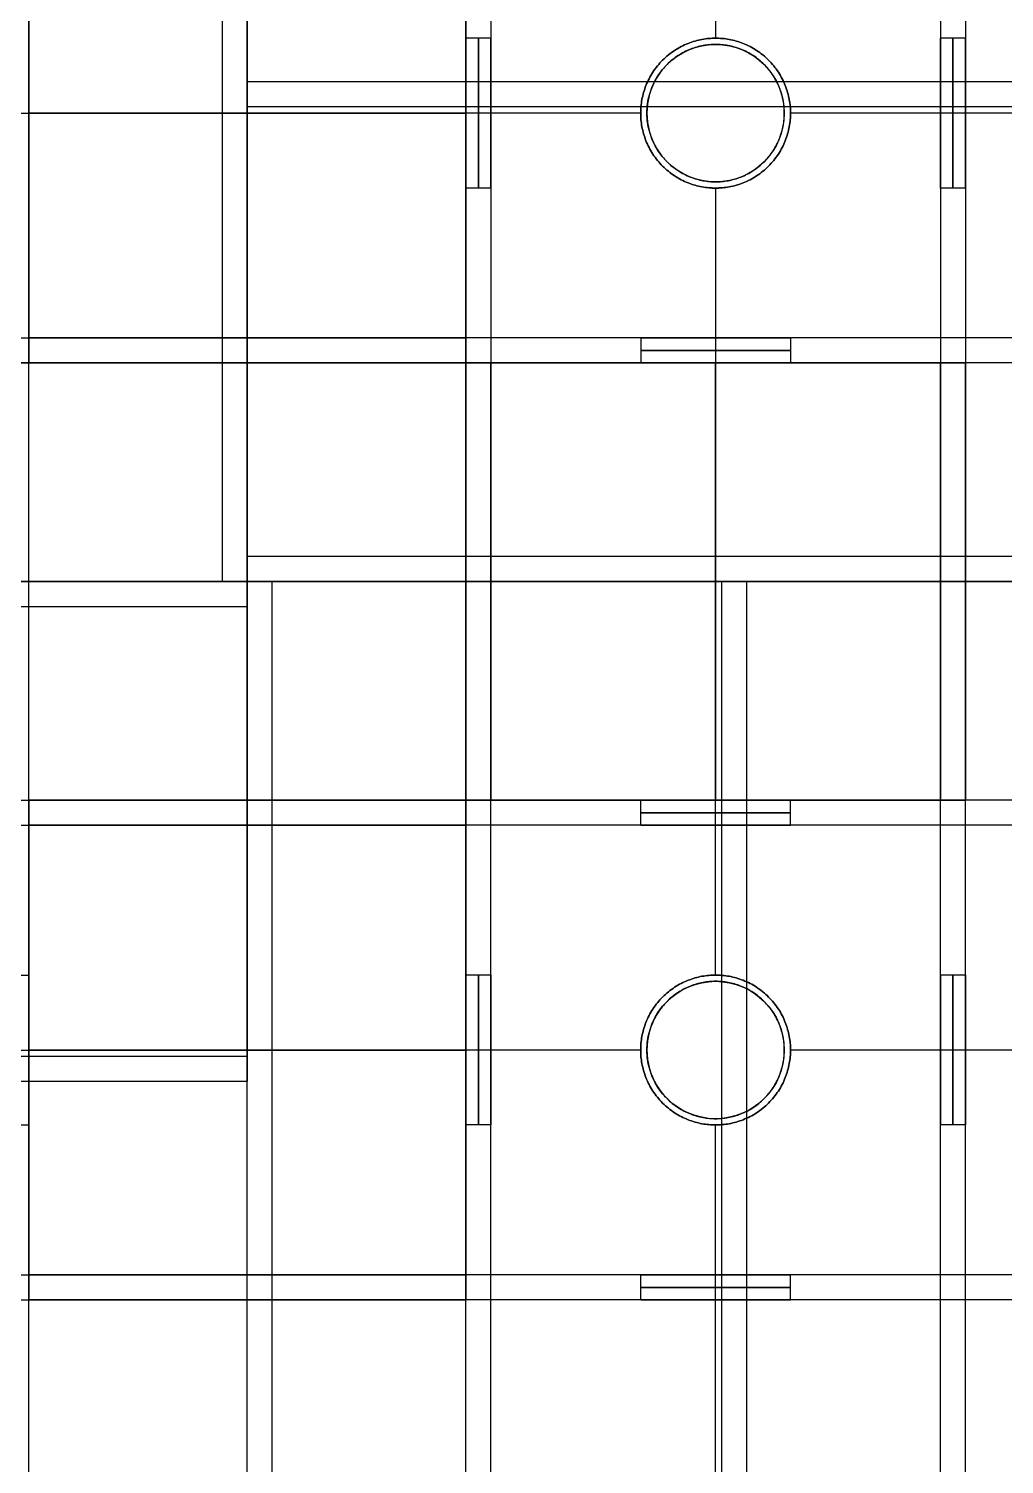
# Model space of a CAD drawing. Header units: millimetres. Extents: x -6529 to 809, y -8611 to 207.
# Drawn here: x 133.5 to 211.6, y -8023.7 to -7908.7 of the extents above; entities that cross this region are included whole.
import ezdxf

# ---------------------------------------------------------------- set-up
doc = ezdxf.new("R2010")
doc.units = ezdxf.units.MM
doc.header["$MEASUREMENT"] = 0
doc.layers.add('platen', color=7, linetype='Continuous', true_color=0x007f00)
doc.layers.add('staal', color=5, linetype='Continuous', true_color=0x0000ff)

# ---------------------------------------------------------------- blocks, each defined once
blk = doc.blocks.new('top plaat')
at = {"layer": 'platen'}
for p, q in [((658, -1276), (658, 40)), ((658, -1276, 18), (658, 40, 18)), ((695.5, -575), (695.5, -575, 18)), ((690, -580.5), (690, -580.5, 18)), ((701, -580.5), (701, -580.5, 18)), ((695.5, -586), (695.5, -586, 18)), ((0, -618), (1316, -618)), ((0, -618, 18), (1316, -618, 18)), ((695.5, -650), (695.5, -650, 18)), ((690, -655.5), (690, -655.5, 18)), ((701, -655.5), (701, -655.5, 18)), ((695.5, -661), (695.5, -661, 18))]:
    blk.add_line(p, q, dxfattribs=at)
for centre in [(695.5, -580.5, 9), (695.5, -655.5, 9)]:
    blk.add_circle(centre, 5.5, dxfattribs=at)
for points in [[(695.5, -586), (690, -586), (690, -580.5), (690, -575), (695.5, -575), (701, -575), (701, -580.5), (701, -586), (695.5, -586)], [(695.5, -586, 18), (690, -586, 18), (690, -580.5, 18), (690, -575, 18), (695.5, -575, 18), (701, -575, 18), (701, -580.5, 18), (701, -586, 18), (695.5, -586, 18)], [(690, -655.5), (690, -650), (695.5, -650), (701, -650), (701, -655.5), (701, -661), (695.5, -661), (690, -661), (690, -655.5)], [(690, -655.5, 18), (690, -650, 18), (695.5, -650, 18), (701, -650, 18), (701, -655.5, 18), (701, -661, 18), (695.5, -661, 18), (690, -661, 18), (690, -655.5, 18)]]:
    blk.add_rational_spline(points, [1, 0.707106781187, 1, 0.707106781187, 1, 0.707106781187, 1, 0.707106781187, 1], degree=2, knots=[-37.699112, -37.699112, -37.699112, -28.274334, -28.274334, -18.849556, -18.849556, -9.424778, -9.424778, 0, 0, 0], dxfattribs=at)
blk = doc.blocks.new('plaat base')
at = {"layer": 'platen'}
for p, q in [((658, -1200), (658, 0)), ((658, -1200, 18), (658, 0, 18)), ((58, -600), (1258, -600)), ((58, -600, 18), (1258, -600, 18))]:
    blk.add_line(p, q, dxfattribs=at)

msp = doc.modelspace()

# ---------------------------------------------------------------- linework, layer by layer
at = {"layer": 'staal'}
for p, q in [((170.53, -7909.5, 1972), (168.53, -7909.5, 1972)), ((188.53, -7909.5, 1954), (188.53, -7909.5, 1952)), ((188.53, -7909.5, 1992), (188.53, -7909.5, 1990)), ((188.53, -7909.5, 2), (188.53, -7909.5)), ((188.53, -7909.5, 40), (188.53, -7909.5, 38)), ((208.53, -7909.5, 1972), (206.53, -7909.5, 1972)), ((133.53, -7915.5, 40), (133.53, -7915.5, 38)), ((133.53, -7915.5, 2), (133.53, -7915.5)), ((170.53, -7915.5, 1978), (168.53, -7915.5, 1978)), ((170.53, -7915.5, 1966), (168.53, -7915.5, 1966)), ((168.53, -7915.5, 1992), (168.53, -7915.5, 1990)), ((168.53, -7915.5, 1954), (168.53, -7915.5, 1952)), ((182.53, -7915.5, 1954), (182.53, -7915.5, 1952)), ((182.53, -7915.5, 1992), (182.53, -7915.5, 1990)), ((182.53, -7915.5, 2), (182.53, -7915.5)), ((182.53, -7915.5, 40), (182.53, -7915.5, 38)), ((194.53, -7915.5, 1954), (194.53, -7915.5, 1952)), ((194.53, -7915.5, 1992), (194.53, -7915.5, 1990)), ((194.53, -7915.5, 2), (194.53, -7915.5)), ((194.53, -7915.5, 40), (194.53, -7915.5, 38)), ((208.53, -7915.5, 1978), (206.53, -7915.5, 1978)), ((208.53, -7915.5, 1966), (206.53, -7915.5, 1966)), ((170.53, -7921.5, 1972), (168.53, -7921.5, 1972)), ((188.53, -7921.5, 1954), (188.53, -7921.5, 1952)), ((188.53, -7921.5, 1992), (188.53, -7921.5, 1990)), ((188.53, -7921.5, 2), (188.53, -7921.5)), ((188.53, -7921.5, 40), (188.53, -7921.5, 38)), ((208.53, -7921.5, 1972), (206.53, -7921.5, 1972)), ((133.53, -7933.5, 20), (133.53, -7935.5, 20)), ((168.53, -7933.5, 1972), (168.53, -7935.5, 1972)), ((182.53, -7933.5, 20), (182.53, -7935.5, 20)), ((188.53, -7933.5, 26), (188.53, -7935.5, 26)), ((188.53, -7933.5, 14), (188.53, -7935.5, 14)), ((194.53, -7933.5, 20), (194.53, -7935.5, 20)), ((131.53, -7935.5, 1972), (133.53, -7935.5, 1972)), ((170.53, -7935.5, 20), (168.53, -7935.5, 20)), ((188.53, -7935.5, 40), (188.53, -7935.5, 38)), ((188.53, -7935.5, 2), (188.53, -7935.5)), ((208.53, -7935.5, 20), (206.53, -7935.5, 20)), ((133.53, -7972.5, 1972), (133.53, -7970.5, 1972)), ((170.53, -7970.5, 1972), (168.53, -7970.5, 1972)), ((168.53, -7972.5, 20), (168.53, -7970.5, 20)), ((182.53, -7972.5, 1972), (182.53, -7970.5, 1972)), ((188.53, -7970.5, 1992), (188.53, -7970.5, 1990)), ((188.53, -7970.5, 1954), (188.53, -7970.5, 1952)), ((188.53, -7972.5, 1978), (188.53, -7970.5, 1978)), ((188.53, -7972.5, 1966), (188.53, -7970.5, 1966)), ((194.53, -7972.5, 1972), (194.53, -7970.5, 1972)), ((208.53, -7970.5, 1972), (206.53, -7970.5, 1972)), ((131.53, -7984.5, 1972), (133.53, -7984.5, 1972)), ((170.53, -7984.5, 20), (168.53, -7984.5, 20)), ((188.53, -7984.5, 1954), (188.53, -7984.5, 1952)), ((188.53, -7984.5, 1992), (188.53, -7984.5, 1990)), ((188.53, -7984.5, 2), (188.53, -7984.5)), ((188.53, -7984.5, 40), (188.53, -7984.5, 38)), ((208.53, -7984.5, 20), (206.53, -7984.5, 20)), ((131.53, -7990.5, 1978), (133.53, -7990.5, 1978)), ((131.53, -7990.5, 1966), (133.53, -7990.5, 1966)), ((133.53, -7990.5, 1992), (133.53, -7990.5, 1990)), ((133.53, -7990.5, 1954), (133.53, -7990.5, 1952)), ((170.53, -7990.5, 26), (168.53, -7990.5, 26)), ((170.53, -7990.5, 14), (168.53, -7990.5, 14)), ((168.53, -7990.5, 40), (168.53, -7990.5, 38)), ((168.53, -7990.5, 2), (168.53, -7990.5)), ((182.53, -7990.5, 1954), (182.53, -7990.5, 1952)), ((182.53, -7990.5, 1992), (182.53, -7990.5, 1990)), ((182.53, -7990.5, 2), (182.53, -7990.5)), ((182.53, -7990.5, 40), (182.53, -7990.5, 38)), ((194.53, -7990.5, 1954), (194.53, -7990.5, 1952)), ((194.53, -7990.5, 1992), (194.53, -7990.5, 1990)), ((194.53, -7990.5, 2), (194.53, -7990.5)), ((194.53, -7990.5, 40), (194.53, -7990.5, 38)), ((208.53, -7990.5, 26), (206.53, -7990.5, 26)), ((208.53, -7990.5, 14), (206.53, -7990.5, 14)), ((131.53, -7996.5, 1972), (133.53, -7996.5, 1972)), ((170.53, -7996.5, 20), (168.53, -7996.5, 20)), ((188.53, -7996.5, 1954), (188.53, -7996.5, 1952)), ((188.53, -7996.5, 1992), (188.53, -7996.5, 1990)), ((188.53, -7996.5, 2), (188.53, -7996.5)), ((188.53, -7996.5, 40), (188.53, -7996.5, 38)), ((208.53, -7996.5, 20), (206.53, -7996.5, 20)), ((133.53, -8010.5, 1972), (133.53, -8008.5, 1972)), ((168.53, -8010.5, 20), (168.53, -8008.5, 20)), ((182.53, -8010.5, 1972), (182.53, -8008.5, 1972)), ((188.53, -8010.5, 1978), (188.53, -8008.5, 1978)), ((188.53, -8010.5, 1966), (188.53, -8008.5, 1966)), ((194.53, -8010.5, 1972), (194.53, -8008.5, 1972))]:
    msp.add_line(p, q, dxfattribs=at)
for points in [[(149.03, -7335, 2), (149.03, -7644, 2), (149.03, -7953, 2)], [(149.03, -7335, 38), (149.03, -7644, 38), (149.03, -7953, 38)], [(151.03, -7335, 40), (151.03, -7644, 40), (151.03, -7953, 40)], [(151.03, -7335), (151.03, -7644), (151.03, -7953)], [(168.53, -7335, 1952), (168.53, -7652.75, 1952), (168.53, -7970.5, 1952)], [(168.53, -7335, 1992), (168.53, -7652.75, 1992), (168.53, -7970.5, 1992)], [(170.53, -7335, 1954), (170.53, -7652.75, 1954), (170.53, -7970.5, 1954)], [(170.53, -7335, 1990), (170.53, -7652.75, 1990), (170.53, -7970.5, 1990)], [(206.53, -7335, 1954), (206.53, -7652.75, 1954), (206.53, -7970.5, 1954)], [(206.53, -7335, 1990), (206.53, -7652.75, 1990), (206.53, -7970.5, 1990)], [(208.53, -7335, 1952), (208.53, -7652.75, 1952), (208.53, -7970.5, 1952)], [(208.53, -7335, 1992), (208.53, -7652.75, 1992), (208.53, -7970.5, 1992)], [(168.53, -7846.5, 1972), (168.53, -7878, 1972), (168.53, -7909.5, 1972)], [(170.53, -7846.5, 1972), (170.53, -7878, 1972), (170.53, -7909.5, 1972)], [(188.53, -7846.5, 1952), (188.53, -7878, 1952), (188.53, -7909.5, 1952)], [(188.53, -7846.5, 1992), (188.53, -7878, 1992), (188.53, -7909.5, 1992)], [(188.53, -7846.5, 1954), (188.53, -7878, 1954), (188.53, -7909.5, 1954)], [(188.53, -7846.5, 1990), (188.53, -7878, 1990), (188.53, -7909.5, 1990)], [(206.53, -7846.5, 1972), (206.53, -7878, 1972), (206.53, -7909.5, 1972)], [(208.53, -7846.5, 1972), (208.53, -7878, 1972), (208.53, -7909.5, 1972)], [(133.53, -7895.5), (133.53, -7915.5), (133.53, -7935.5)], [(133.53, -7935.5, 40), (133.53, -7915.5, 40), (133.53, -7895.5, 40)], [(168.53, -7895.5, 1952), (168.53, -7915.5, 1952), (168.53, -7935.5, 1952)], [(168.53, -7935.5, 1992), (168.53, -7915.5, 1992), (168.53, -7895.5, 1992)], [(133.53, -7933.5, 2), (133.53, -7915.5, 2), (133.53, -7897.5, 2)], [(133.53, -7897.5, 38), (133.53, -7915.5, 38), (133.53, -7933.5, 38)], [(168.53, -7933.5, 1954), (168.53, -7915.5, 1954), (168.53, -7897.5, 1954)], [(168.53, -7897.5, 1990), (168.53, -7915.5, 1990), (168.53, -7933.5, 1990)], [(769.03, -7913, 40), (460.03, -7913, 40), (151.03, -7913, 40)], [(151.03, -7953, 40), (151.03, -7933, 40), (151.03, -7913, 40)], [(769.03, -7913), (460.03, -7913), (151.03, -7913)], [(151.03, -7913, 40), (151.03, -7913, 20), (151.03, -7913)], [(151.03, -7913), (151.03, -7933), (151.03, -7953)], [(119.53, -7915.5, 1952), (144.03, -7915.5, 1952), (168.53, -7915.5, 1952)], [(119.53, -7915.5, 1992), (144.03, -7915.5, 1992), (168.53, -7915.5, 1992)], [(119.53, -7915.5, 1954), (144.03, -7915.5, 1954), (168.53, -7915.5, 1954)], [(119.53, -7915.5, 1990), (144.03, -7915.5, 1990), (168.53, -7915.5, 1990)], [(182.53, -7915.5), (158.03, -7915.5), (133.53, -7915.5)], [(182.53, -7915.5, 40), (158.03, -7915.5, 40), (133.53, -7915.5, 40)], [(182.53, -7915.5, 2), (158.03, -7915.5, 2), (133.53, -7915.5, 2)], [(182.53, -7915.5, 38), (158.03, -7915.5, 38), (133.53, -7915.5, 38)], [(769.03, -7915, 2), (460.03, -7915, 2), (151.03, -7915, 2)], [(151.03, -7951, 2), (151.03, -7933, 2), (151.03, -7915, 2)], [(769.03, -7915, 38), (460.03, -7915, 38), (151.03, -7915, 38)], [(151.03, -7915, 2), (151.03, -7915, 20), (151.03, -7915, 38)], [(151.03, -7915, 38), (151.03, -7933, 38), (151.03, -7951, 38)], [(257.53, -7915.5), (226.03, -7915.5), (194.53, -7915.5)], [(257.53, -7915.5, 40), (226.03, -7915.5, 40), (194.53, -7915.5, 40)], [(257.53, -7915.5, 2), (226.03, -7915.5, 2), (194.53, -7915.5, 2)], [(257.53, -7915.5, 38), (226.03, -7915.5, 38), (194.53, -7915.5, 38)], [(168.53, -7921.5, 1972), (168.53, -7946, 1972), (168.53, -7970.5, 1972)], [(170.53, -7921.5, 1972), (170.53, -7946, 1972), (170.53, -7970.5, 1972)], [(188.53, -7921.5, 1952), (188.53, -7946, 1952), (188.53, -7970.5, 1952)], [(188.53, -7921.5, 1992), (188.53, -7946, 1992), (188.53, -7970.5, 1992)], [(188.53, -7921.5, 1954), (188.53, -7946, 1954), (188.53, -7970.5, 1954)], [(188.53, -7921.5, 1990), (188.53, -7946, 1990), (188.53, -7970.5, 1990)], [(206.53, -7921.5, 1972), (206.53, -7946, 1972), (206.53, -7970.5, 1972)], [(208.53, -7921.5, 1972), (208.53, -7946, 1972), (208.53, -7970.5, 1972)], [(-466.97, -7933.5, 1954), (-149.22, -7933.5, 1954), (168.53, -7933.5, 1954)], [(-466.97, -7933.5, 1990), (-149.22, -7933.5, 1990), (168.53, -7933.5, 1990)], [(119.53, -7933.5, 1972), (144.03, -7933.5, 1972), (168.53, -7933.5, 1972)], [(769.03, -7933.5, 2), (451.28, -7933.5, 2), (133.53, -7933.5, 2)], [(133.53, -7933.5, 38), (133.53, -7933.5, 20), (133.53, -7933.5, 2)], [(769.03, -7933.5, 38), (451.28, -7933.5, 38), (133.53, -7933.5, 38)], [(182.53, -7933.5, 20), (158.03, -7933.5, 20), (133.53, -7933.5, 20)], [(168.53, -7933.5, 1990), (168.53, -7933.5, 1972), (168.53, -7933.5, 1954)], [(257.53, -7933.5, 20), (226.03, -7933.5, 20), (194.53, -7933.5, 20)], [(-466.97, -7935.5, 1952), (-149.22, -7935.5, 1952), (168.53, -7935.5, 1952)], [(-466.97, -7935.5, 1992), (-149.22, -7935.5, 1992), (168.53, -7935.5, 1992)], [(93.53, -7935.5, 1952), (113.53, -7935.5, 1952), (133.53, -7935.5, 1952)], [(133.53, -7935.5, 1992), (113.53, -7935.5, 1992), (93.53, -7935.5, 1992)], [(119.53, -7935.5, 1972), (144.03, -7935.5, 1972), (168.53, -7935.5, 1972)], [(133.53, -8571, 1952), (133.53, -8253.25, 1952), (133.53, -7935.5, 1952)], [(133.53, -8571, 1992), (133.53, -8253.25, 1992), (133.53, -7935.5, 1992)], [(133.53, -7935.5, 1952), (133.53, -7935.5, 1972), (133.53, -7935.5, 1992)], [(133.53, -7984.5, 1972), (133.53, -7960, 1972), (133.53, -7935.5, 1972)], [(769.03, -7935.5), (451.28, -7935.5), (133.53, -7935.5)], [(769.03, -7935.5, 40), (451.28, -7935.5, 40), (133.53, -7935.5, 40)], [(133.53, -7935.5), (133.53, -7935.5, 20), (133.53, -7935.5, 40)], [(182.53, -7935.5, 20), (158.03, -7935.5, 20), (133.53, -7935.5, 20)], [(168.53, -7935.5, 1952), (168.53, -7935.5, 1972), (168.53, -7935.5, 1992)], [(168.53, -8571), (168.53, -8253.25), (168.53, -7935.5)], [(208.53, -7935.5), (188.53, -7935.5), (168.53, -7935.5)], [(168.53, -8571, 40), (168.53, -8253.25, 40), (168.53, -7935.5, 40)], [(168.53, -7935.5), (168.53, -7935.5, 20), (168.53, -7935.5, 40)], [(168.53, -7935.5, 40), (188.53, -7935.5, 40), (208.53, -7935.5, 40)], [(168.53, -7984.5, 20), (168.53, -7960, 20), (168.53, -7935.5, 20)], [(170.53, -8571, 2), (170.53, -8253.25, 2), (170.53, -7935.5, 2)], [(170.53, -7935.5, 38), (170.53, -7935.5, 20), (170.53, -7935.5, 2)], [(170.53, -8571, 38), (170.53, -8253.25, 38), (170.53, -7935.5, 38)], [(170.53, -7935.5, 2), (188.53, -7935.5, 2), (206.53, -7935.5, 2)], [(206.53, -7935.5, 38), (188.53, -7935.5, 38), (170.53, -7935.5, 38)], [(170.53, -7984.5, 20), (170.53, -7960, 20), (170.53, -7935.5, 20)], [(188.53, -7984.5), (188.53, -7960), (188.53, -7935.5)], [(188.53, -7984.5, 40), (188.53, -7960, 40), (188.53, -7935.5, 40)], [(188.53, -7984.5, 2), (188.53, -7960, 2), (188.53, -7935.5, 2)], [(188.53, -7984.5, 38), (188.53, -7960, 38), (188.53, -7935.5, 38)], [(257.53, -7935.5, 20), (226.03, -7935.5, 20), (194.53, -7935.5, 20)], [(206.53, -8571, 2), (206.53, -8253.25, 2), (206.53, -7935.5, 2)], [(206.53, -8571, 38), (206.53, -8253.25, 38), (206.53, -7935.5, 38)], [(206.53, -7935.5, 2), (206.53, -7935.5, 20), (206.53, -7935.5, 38)], [(206.53, -7984.5, 20), (206.53, -7960, 20), (206.53, -7935.5, 20)], [(208.53, -8571), (208.53, -8253.25), (208.53, -7935.5)], [(208.53, -8571, 40), (208.53, -8253.25, 40), (208.53, -7935.5, 40)], [(208.53, -7935.5, 40), (208.53, -7935.5, 20), (208.53, -7935.5)], [(208.53, -7984.5, 20), (208.53, -7960, 20), (208.53, -7935.5, 20)], [(769.03, -7951, 2), (460.03, -7951, 2), (151.03, -7951, 2)], [(769.03, -7951, 38), (460.03, -7951, 38), (151.03, -7951, 38)], [(151.03, -7951, 38), (151.03, -7951, 20), (151.03, -7951, 2)], [(-466.97, -7953, 40), (-157.97, -7953, 40), (151.03, -7953, 40)], [(-466.97, -7953), (-157.97, -7953), (151.03, -7953)], [(151.03, -7953, 40), (131.03, -7953, 40), (111.03, -7953, 40)], [(111.03, -7953), (131.03, -7953), (151.03, -7953)], [(149.03, -7953, 2), (131.03, -7953, 2), (113.03, -7953, 2)], [(113.03, -7953, 38), (131.03, -7953, 38), (149.03, -7953, 38)], [(149.03, -7953, 38), (149.03, -7953, 20), (149.03, -7953, 2)], [(151.03, -7953), (151.03, -7953, 20), (151.03, -7953, 40)], [(769.03, -7953, 40), (460.03, -7953, 40), (151.03, -7953, 40)], [(151.03, -7953), (151.03, -7953, 20), (151.03, -7953, 40)], [(769.03, -7953), (460.03, -7953), (151.03, -7953)], [(151.03, -8571, 40), (151.03, -8262, 40), (151.03, -7953, 40)], [(151.03, -7953), (151.03, -7953, 20), (151.03, -7953, 40)], [(151.03, -8571), (151.03, -8262), (151.03, -7953)], [(151.03, -7953, 40), (171.03, -7953, 40), (191.03, -7953, 40)], [(191.03, -7953), (171.03, -7953), (151.03, -7953)], [(151.03, -7953), (151.03, -7953, 20), (151.03, -7953, 40)], [(151.03, -7953, 40), (151.03, -7973, 40), (151.03, -7993, 40)], [(151.03, -7993), (151.03, -7973), (151.03, -7953)], [(153.03, -7953, 2), (171.03, -7953, 2), (189.03, -7953, 2)], [(153.03, -8571, 2), (153.03, -8262, 2), (153.03, -7953, 2)], [(153.03, -8571, 38), (153.03, -8262, 38), (153.03, -7953, 38)], [(189.03, -7953, 38), (171.03, -7953, 38), (153.03, -7953, 38)], [(153.03, -7953, 38), (153.03, -7953, 20), (153.03, -7953, 2)], [(189.03, -8571, 2), (189.03, -8262, 2), (189.03, -7953, 2)], [(189.03, -8571, 38), (189.03, -8262, 38), (189.03, -7953, 38)], [(189.03, -7953, 2), (189.03, -7953, 20), (189.03, -7953, 38)], [(191.03, -8571, 40), (191.03, -8262, 40), (191.03, -7953, 40)], [(191.03, -8571), (191.03, -8262), (191.03, -7953)], [(191.03, -7953, 40), (191.03, -7953, 20), (191.03, -7953)], [(-466.97, -7955, 2), (-157.97, -7955, 2), (151.03, -7955, 2)], [(-466.97, -7955, 38), (-157.97, -7955, 38), (151.03, -7955, 38)], [(151.03, -7955, 2), (151.03, -7973, 2), (151.03, -7991, 2)], [(151.03, -7991, 38), (151.03, -7973, 38), (151.03, -7955, 38)], [(151.03, -7955, 38), (151.03, -7955, 20), (151.03, -7955, 2)], [(-466.97, -7970.5), (-149.22, -7970.5), (168.53, -7970.5)], [(-466.97, -7970.5, 40), (-149.22, -7970.5, 40), (168.53, -7970.5, 40)], [(119.53, -7970.5, 20), (144.03, -7970.5, 20), (168.53, -7970.5, 20)], [(769.03, -7970.5, 1952), (451.28, -7970.5, 1952), (133.53, -7970.5, 1952)], [(133.53, -8010.5, 1952), (133.53, -7990.5, 1952), (133.53, -7970.5, 1952)], [(769.03, -7970.5, 1992), (451.28, -7970.5, 1992), (133.53, -7970.5, 1992)], [(133.53, -7970.5, 1952), (133.53, -7970.5, 1972), (133.53, -7970.5, 1992)], [(133.53, -7970.5, 1992), (133.53, -7990.5, 1992), (133.53, -8010.5, 1992)], [(182.53, -7970.5, 1972), (158.03, -7970.5, 1972), (133.53, -7970.5, 1972)], [(208.53, -7970.5, 1952), (188.53, -7970.5, 1952), (168.53, -7970.5, 1952)], [(168.53, -7970.5, 1952), (168.53, -7970.5, 1972), (168.53, -7970.5, 1992)], [(168.53, -7970.5, 1992), (188.53, -7970.5, 1992), (208.53, -7970.5, 1992)], [(168.53, -8010.5), (168.53, -7990.5), (168.53, -7970.5)], [(168.53, -7970.5), (168.53, -7970.5, 20), (168.53, -7970.5, 40)], [(168.53, -7970.5, 40), (168.53, -7990.5, 40), (168.53, -8010.5, 40)], [(170.53, -7970.5, 1990), (170.53, -7970.5, 1972), (170.53, -7970.5, 1954)], [(170.53, -7970.5, 1954), (188.53, -7970.5, 1954), (206.53, -7970.5, 1954)], [(206.53, -7970.5, 1990), (188.53, -7970.5, 1990), (170.53, -7970.5, 1990)], [(257.53, -7970.5, 1972), (226.03, -7970.5, 1972), (194.53, -7970.5, 1972)], [(206.53, -7970.5, 1954), (206.53, -7970.5, 1972), (206.53, -7970.5, 1990)], [(208.53, -7970.5, 1992), (208.53, -7970.5, 1972), (208.53, -7970.5, 1952)], [(-466.97, -7972.5, 2), (-149.22, -7972.5, 2), (168.53, -7972.5, 2)], [(-466.97, -7972.5, 38), (-149.22, -7972.5, 38), (168.53, -7972.5, 38)], [(119.53, -7972.5, 20), (144.03, -7972.5, 20), (168.53, -7972.5, 20)], [(769.03, -7972.5, 1954), (451.28, -7972.5, 1954), (133.53, -7972.5, 1954)], [(133.53, -7972.5, 1990), (133.53, -7972.5, 1972), (133.53, -7972.5, 1954)], [(769.03, -7972.5, 1990), (451.28, -7972.5, 1990), (133.53, -7972.5, 1990)], [(133.53, -7972.5, 1954), (133.53, -7990.5, 1954), (133.53, -8008.5, 1954)], [(133.53, -8008.5, 1990), (133.53, -7990.5, 1990), (133.53, -7972.5, 1990)], [(182.53, -7972.5, 1972), (158.03, -7972.5, 1972), (133.53, -7972.5, 1972)], [(168.53, -7972.5, 38), (168.53, -7972.5, 20), (168.53, -7972.5, 2)], [(168.53, -7972.5, 2), (168.53, -7990.5, 2), (168.53, -8008.5, 2)], [(168.53, -8008.5, 38), (168.53, -7990.5, 38), (168.53, -7972.5, 38)], [(257.53, -7972.5, 1972), (226.03, -7972.5, 1972), (194.53, -7972.5, 1972)], [(119.53, -7990.5), (144.03, -7990.5), (168.53, -7990.5)], [(119.53, -7990.5, 40), (144.03, -7990.5, 40), (168.53, -7990.5, 40)], [(119.53, -7990.5, 2), (144.03, -7990.5, 2), (168.53, -7990.5, 2)], [(119.53, -7990.5, 38), (144.03, -7990.5, 38), (168.53, -7990.5, 38)], [(182.53, -7990.5, 1952), (158.03, -7990.5, 1952), (133.53, -7990.5, 1952)], [(182.53, -7990.5, 1992), (158.03, -7990.5, 1992), (133.53, -7990.5, 1992)], [(182.53, -7990.5, 1954), (158.03, -7990.5, 1954), (133.53, -7990.5, 1954)], [(182.53, -7990.5, 1990), (158.03, -7990.5, 1990), (133.53, -7990.5, 1990)], [(257.53, -7990.5, 1952), (226.03, -7990.5, 1952), (194.53, -7990.5, 1952)], [(257.53, -7990.5, 1992), (226.03, -7990.5, 1992), (194.53, -7990.5, 1992)], [(257.53, -7990.5, 1954), (226.03, -7990.5, 1954), (194.53, -7990.5, 1954)], [(257.53, -7990.5, 1990), (226.03, -7990.5, 1990), (194.53, -7990.5, 1990)], [(-466.97, -7991, 2), (-157.97, -7991, 2), (151.03, -7991, 2)], [(-466.97, -7991, 38), (-157.97, -7991, 38), (151.03, -7991, 38)], [(151.03, -7991, 2), (151.03, -7991, 20), (151.03, -7991, 38)], [(-466.97, -7993, 40), (-157.97, -7993, 40), (151.03, -7993, 40)], [(-466.97, -7993), (-157.97, -7993), (151.03, -7993)], [(151.03, -7993, 40), (151.03, -7993, 20), (151.03, -7993)], [(133.53, -8059.5, 1972), (133.53, -8028, 1972), (133.53, -7996.5, 1972)], [(168.53, -8059.5, 20), (168.53, -8028, 20), (168.53, -7996.5, 20)], [(170.53, -8059.5, 20), (170.53, -8028, 20), (170.53, -7996.5, 20)], [(188.53, -8059.5), (188.53, -8028), (188.53, -7996.5)], [(188.53, -8059.5, 40), (188.53, -8028, 40), (188.53, -7996.5, 40)], [(188.53, -8059.5, 2), (188.53, -8028, 2), (188.53, -7996.5, 2)], [(188.53, -8059.5, 38), (188.53, -8028, 38), (188.53, -7996.5, 38)], [(206.53, -8059.5, 20), (206.53, -8028, 20), (206.53, -7996.5, 20)], [(208.53, -8059.5, 20), (208.53, -8028, 20), (208.53, -7996.5, 20)], [(-466.97, -8008.5, 2), (-149.22, -8008.5, 2), (168.53, -8008.5, 2)], [(-466.97, -8008.5, 38), (-149.22, -8008.5, 38), (168.53, -8008.5, 38)], [(119.53, -8008.5, 20), (144.03, -8008.5, 20), (168.53, -8008.5, 20)], [(769.03, -8008.5, 1954), (451.28, -8008.5, 1954), (133.53, -8008.5, 1954)], [(769.03, -8008.5, 1990), (451.28, -8008.5, 1990), (133.53, -8008.5, 1990)], [(133.53, -8008.5, 1954), (133.53, -8008.5, 1972), (133.53, -8008.5, 1990)], [(182.53, -8008.5, 1972), (158.03, -8008.5, 1972), (133.53, -8008.5, 1972)], [(168.53, -8008.5, 2), (168.53, -8008.5, 20), (168.53, -8008.5, 38)], [(257.53, -8008.5, 1972), (226.03, -8008.5, 1972), (194.53, -8008.5, 1972)], [(-466.97, -8010.5), (-149.22, -8010.5), (168.53, -8010.5)], [(-466.97, -8010.5, 40), (-149.22, -8010.5, 40), (168.53, -8010.5, 40)], [(119.53, -8010.5, 20), (144.03, -8010.5, 20), (168.53, -8010.5, 20)], [(769.03, -8010.5, 1952), (451.28, -8010.5, 1952), (133.53, -8010.5, 1952)], [(769.03, -8010.5, 1992), (451.28, -8010.5, 1992), (133.53, -8010.5, 1992)], [(133.53, -8010.5, 1992), (133.53, -8010.5, 1972), (133.53, -8010.5, 1952)], [(182.53, -8010.5, 1972), (158.03, -8010.5, 1972), (133.53, -8010.5, 1972)], [(168.53, -8010.5, 40), (168.53, -8010.5, 20), (168.53, -8010.5)], [(257.53, -8010.5, 1972), (226.03, -8010.5, 1972), (194.53, -8010.5, 1972)]]:
    msp.add_open_spline(points, degree=2, dxfattribs=at)
for points, weights, knots in [([(168.53, -7915.5, 1978), (168.53, -7909.5, 1978), (168.53, -7909.5, 1972), (168.53, -7909.5, 1966), (168.53, -7915.5, 1966), (168.53, -7921.5, 1966), (168.53, -7921.5, 1972), (168.53, -7921.5, 1978), (168.53, -7915.5, 1978)], [1, 0.707106781187, 1, 0.707106781187, 1, 0.707106781187, 1, 0.707106781187, 1], [-31.415927, -31.415927, -31.415927, -23.561945, -23.561945, -15.707963, -15.707963, -7.853982, -7.853982, 0, 0, 0]), ([(169.53, -7915.5, 1978), (169.53, -7921.5, 1978), (169.53, -7921.5, 1972), (169.53, -7921.5, 1966), (169.53, -7915.5, 1966), (169.53, -7909.5, 1966), (169.53, -7909.5, 1972), (169.53, -7909.5, 1978), (169.53, -7915.5, 1978)], [1, 0.707106781187, 1, 0.707106781187, 1, 0.707106781187, 1, 0.707106781187, 1], [0, 0, 0, 7.853982, 7.853982, 15.707963, 15.707963, 23.561945, 23.561945, 31.415927, 31.415927, 31.415927]), ([(170.53, -7915.5, 1978), (170.53, -7921.5, 1978), (170.53, -7921.5, 1972), (170.53, -7921.5, 1966), (170.53, -7915.5, 1966), (170.53, -7909.5, 1966), (170.53, -7909.5, 1972), (170.53, -7909.5, 1978), (170.53, -7915.5, 1978)], [0.999999860338, 0.707106851018, 1, 0.707106781187, 1, 0.707106781187, 1, 0.707106851018, 0.999999860338], [0, 0, 0, 7.853981, 7.853981, 15.707963, 15.707963, 23.561946, 23.561946, 31.415927, 31.415927, 31.415927]), ([(182.53, -7915.5, 1952), (182.53, -7909.5, 1952), (188.53, -7909.5, 1952), (194.53, -7909.5, 1952), (194.53, -7915.5, 1952), (194.53, -7921.5, 1952), (188.53, -7921.5, 1952), (182.53, -7921.5, 1952), (182.53, -7915.5, 1952)], [1, 0.707106781187, 1, 0.707106781187, 1, 0.707106781187, 1, 0.707106781187, 1], [-31.415927, -31.415927, -31.415927, -23.561945, -23.561945, -15.707963, -15.707963, -7.853982, -7.853982, 0, 0, 0]), ([(182.53, -7915.5, 1992), (182.53, -7921.5, 1992), (188.53, -7921.5, 1992), (194.53, -7921.5, 1992), (194.53, -7915.5, 1992), (194.53, -7909.5, 1992), (188.53, -7909.5, 1992), (182.53, -7909.5, 1992), (182.53, -7915.5, 1992)], [1, 0.707106781187, 1, 0.707106781187, 1, 0.707106781187, 1, 0.707106781187, 1], [0, 0, 0, 7.853982, 7.853982, 15.707963, 15.707963, 23.561945, 23.561945, 31.415927, 31.415927, 31.415927]), ([(182.53, -7915.5, 1954), (182.53, -7921.5, 1954), (188.53, -7921.5, 1954), (194.53, -7921.5, 1954), (194.53, -7915.5, 1954), (194.53, -7909.5, 1954), (188.53, -7909.5, 1954), (182.53, -7909.5, 1954), (182.53, -7915.5, 1954)], [1, 0.707106781187, 1, 0.707106781187, 1, 0.707106781187, 1, 0.707106781187, 1], [0, 0, 0, 7.853982, 7.853982, 15.707963, 15.707963, 23.561945, 23.561945, 31.415927, 31.415927, 31.415927]), ([(182.53, -7915.5, 1990), (182.53, -7909.5, 1990), (188.53, -7909.5, 1990), (194.53, -7909.5, 1990), (194.53, -7915.5, 1990), (194.53, -7921.5, 1990), (188.53, -7921.5, 1990), (182.53, -7921.5, 1990), (182.53, -7915.5, 1990)], [1, 0.707106781187, 1, 0.707106781187, 1, 0.707106781187, 1, 0.707106781187, 1], [-31.415927, -31.415927, -31.415927, -23.561945, -23.561945, -15.707963, -15.707963, -7.853982, -7.853982, 0, 0, 0]), ([(182.53, -7915.5, 1953), (182.53, -7921.5, 1953), (188.53, -7921.5, 1953), (194.53, -7921.5, 1953), (194.53, -7915.5, 1953), (194.53, -7909.5, 1953), (188.53, -7909.5, 1953), (182.53, -7909.5, 1953), (182.53, -7915.5, 1953)], [1, 0.707106781187, 1, 0.707106781187, 1, 0.707106781187, 1, 0.707106781187, 1], [0, 0, 0, 7.853982, 7.853982, 15.707963, 15.707963, 23.561945, 23.561945, 31.415927, 31.415927, 31.415927]), ([(182.53, -7915.5, 1991), (182.53, -7921.5, 1991), (188.53, -7921.5, 1991), (194.53, -7921.5, 1991), (194.53, -7915.5, 1991), (194.53, -7909.5, 1991), (188.53, -7909.5, 1991), (182.53, -7909.5, 1991), (182.53, -7915.5, 1991)], [1, 0.707106781187, 1, 0.707106781187, 1, 0.707106781187, 1, 0.707106781187, 1], [0, 0, 0, 7.853982, 7.853982, 15.707963, 15.707963, 23.561945, 23.561945, 31.415927, 31.415927, 31.415927]), ([(188.53, -7921.5), (194.53, -7921.5), (194.53, -7915.5), (194.53, -7909.5), (188.53, -7909.5), (182.53, -7909.5), (182.53, -7915.5), (182.53, -7921.5), (188.53, -7921.5)], [1, 0.707106781187, 1, 0.707106781187, 1, 0.707106781187, 1, 0.707106781187, 1], [-31.415927, -31.415927, -31.415927, -23.561945, -23.561945, -15.707963, -15.707963, -7.853982, -7.853982, 0, 0, 0]), ([(188.53, -7921.5, 40), (182.53, -7921.5, 40), (182.53, -7915.5, 40), (182.53, -7909.5, 40), (188.53, -7909.5, 40), (194.53, -7909.5, 40), (194.53, -7915.5, 40), (194.53, -7921.5, 40), (188.53, -7921.5, 40)], [1, 0.707106781187, 1, 0.707106781187, 1, 0.707106781187, 1, 0.707106781187, 1], [0, 0, 0, 7.853982, 7.853982, 15.707963, 15.707963, 23.561945, 23.561945, 31.415927, 31.415927, 31.415927]), ([(188.53, -7921.5, 2), (182.53, -7921.5, 2), (182.53, -7915.5, 2), (182.53, -7909.5, 2), (188.53, -7909.5, 2), (194.53, -7909.5, 2), (194.53, -7915.5, 2), (194.53, -7921.5, 2), (188.53, -7921.5, 2)], [1, 0.707106781187, 1, 0.707106781187, 1, 0.707106781187, 1, 0.707106781187, 1], [0, 0, 0, 7.853982, 7.853982, 15.707963, 15.707963, 23.561945, 23.561945, 31.415927, 31.415927, 31.415927]), ([(188.53, -7921.5, 38), (194.53, -7921.5, 38), (194.53, -7915.5, 38), (194.53, -7909.5, 38), (188.53, -7909.5, 38), (182.53, -7909.5, 38), (182.53, -7915.5, 38), (182.53, -7921.5, 38), (188.53, -7921.5, 38)], [1, 0.707106781187, 1, 0.707106781187, 1, 0.707106781187, 1, 0.707106781187, 1], [-31.415927, -31.415927, -31.415927, -23.561945, -23.561945, -15.707963, -15.707963, -7.853982, -7.853982, 0, 0, 0]), ([(188.53, -7921.5, 1), (182.53, -7921.5, 1), (182.53, -7915.5, 1), (182.53, -7909.5, 1), (188.53, -7909.5, 1), (194.53, -7909.5, 1), (194.53, -7915.5, 1), (194.53, -7921.5, 1), (188.53, -7921.5, 1)], [1, 0.707106781187, 1, 0.707106781187, 1, 0.707106781187, 1, 0.707106781187, 1], [0, 0, 0, 7.853982, 7.853982, 15.707963, 15.707963, 23.561945, 23.561945, 31.415927, 31.415927, 31.415927]), ([(188.53, -7921.5, 39), (182.53, -7921.5, 39), (182.53, -7915.5, 39), (182.53, -7909.5, 39), (188.53, -7909.5, 39), (194.53, -7909.5, 39), (194.53, -7915.5, 39), (194.53, -7921.5, 39), (188.53, -7921.5, 39)], [1, 0.707106781187, 1, 0.707106781187, 1, 0.707106781187, 1, 0.707106781187, 1], [0, 0, 0, 7.853982, 7.853982, 15.707963, 15.707963, 23.561945, 23.561945, 31.415927, 31.415927, 31.415927]), ([(206.53, -7915.5, 1978), (206.53, -7909.5, 1978), (206.53, -7909.5, 1972), (206.53, -7909.5, 1966), (206.53, -7915.5, 1966), (206.53, -7921.5, 1966), (206.53, -7921.5, 1972), (206.53, -7921.5, 1978), (206.53, -7915.5, 1978)], [1, 0.707106781187, 1, 0.707106781187, 1, 0.707106781187, 1, 0.707106851018, 0.999999860338], [-31.415927, -31.415927, -31.415927, -23.561944, -23.561944, -15.707962, -15.707962, -7.85398, -7.85398, 0, 0, 0]), ([(207.53, -7915.5, 1978), (207.53, -7921.5, 1978), (207.53, -7921.5, 1972), (207.53, -7921.5, 1966), (207.53, -7915.5, 1966), (207.53, -7909.5, 1966), (207.53, -7909.5, 1972), (207.53, -7909.5, 1978), (207.53, -7915.5, 1978)], [1, 0.707106781187, 1, 0.707106781187, 1, 0.707106781187, 1, 0.707106781187, 1], [0, 0, 0, 7.853982, 7.853982, 15.707963, 15.707963, 23.561945, 23.561945, 31.415927, 31.415927, 31.415927]), ([(208.53, -7915.5, 1978), (208.53, -7921.5, 1978), (208.53, -7921.5, 1972), (208.53, -7921.5, 1966), (208.53, -7915.5, 1966), (208.53, -7909.5, 1966), (208.53, -7909.5, 1972), (208.53, -7909.5, 1978), (208.53, -7915.5, 1978)], [1, 0.707106781187, 1, 0.707106781187, 1, 0.707106781187, 1, 0.707106781187, 1], [0, 0, 0, 7.853982, 7.853982, 15.707963, 15.707963, 23.561945, 23.561945, 31.415927, 31.415927, 31.415927]), ([(188.53, -7933.5, 26), (182.53, -7933.5, 26), (182.53, -7933.5, 20), (182.53, -7933.5, 14), (188.53, -7933.5, 14), (194.53, -7933.5, 14), (194.53, -7933.5, 20), (194.53, -7933.5, 26), (188.53, -7933.5, 26)], [0.999999860338, 0.707106851018, 1, 0.707106781187, 1, 0.707106781187, 1, 0.707106851018, 0.999999860338], [0, 0, 0, 7.853981, 7.853981, 15.707963, 15.707963, 23.561946, 23.561946, 31.415927, 31.415927, 31.415927]), ([(188.53, -7934.5, 26), (182.53, -7934.5, 26), (182.53, -7934.5, 20), (182.53, -7934.5, 14), (188.53, -7934.5, 14), (194.53, -7934.5, 14), (194.53, -7934.5, 20), (194.53, -7934.5, 26), (188.53, -7934.5, 26)], [1, 0.707106781187, 1, 0.707106781187, 1, 0.707106781187, 1, 0.707106781187, 1], [0, 0, 0, 7.853982, 7.853982, 15.707963, 15.707963, 23.561945, 23.561945, 31.415927, 31.415927, 31.415927]), ([(188.53, -7935.5, 26), (194.53, -7935.5, 26), (194.53, -7935.5, 20), (194.53, -7935.5, 14), (188.53, -7935.5, 14), (182.53, -7935.5, 14), (182.53, -7935.5, 20), (182.53, -7935.5, 26), (188.53, -7935.5, 26)], [1, 0.707106781187, 1, 0.707106781187, 1, 0.707106781187, 1, 0.707106781187, 1], [-31.415927, -31.415927, -31.415927, -23.561945, -23.561945, -15.707963, -15.707963, -7.853982, -7.853982, 0, 0, 0]), ([(188.53, -7970.5, 1978), (194.53, -7970.5, 1978), (194.53, -7970.5, 1972), (194.53, -7970.5, 1966), (188.53, -7970.5, 1966), (182.53, -7970.5, 1966), (182.53, -7970.5, 1972), (182.53, -7970.5, 1978), (188.53, -7970.5, 1978)], [1, 0.707106781187, 1, 0.707106781187, 1, 0.707106781187, 1, 0.707106781187, 1], [-31.415927, -31.415927, -31.415927, -23.561945, -23.561945, -15.707963, -15.707963, -7.853982, -7.853982, 0, 0, 0]), ([(188.53, -7971.5, 1978), (182.53, -7971.5, 1978), (182.53, -7971.5, 1972), (182.53, -7971.5, 1966), (188.53, -7971.5, 1966), (194.53, -7971.5, 1966), (194.53, -7971.5, 1972), (194.53, -7971.5, 1978), (188.53, -7971.5, 1978)], [1, 0.707106781187, 1, 0.707106781187, 1, 0.707106781187, 1, 0.707106781187, 1], [0, 0, 0, 7.853982, 7.853982, 15.707963, 15.707963, 23.561945, 23.561945, 31.415927, 31.415927, 31.415927]), ([(188.53, -7972.5, 1978), (182.53, -7972.5, 1978), (182.53, -7972.5, 1972), (182.53, -7972.5, 1966), (188.53, -7972.5, 1966), (194.53, -7972.5, 1966), (194.53, -7972.5, 1972), (194.53, -7972.5, 1978), (188.53, -7972.5, 1978)], [0.999999860338, 0.707106851018, 1, 0.707106781187, 1, 0.707106781187, 1, 0.707106851018, 0.999999860338], [0, 0, 0, 7.853981, 7.853981, 15.707963, 15.707963, 23.561946, 23.561946, 31.415927, 31.415927, 31.415927]), ([(133.53, -7990.5, 1978), (133.53, -7996.5, 1978), (133.53, -7996.5, 1972), (133.53, -7996.5, 1966), (133.53, -7990.5, 1966), (133.53, -7984.5, 1966), (133.53, -7984.5, 1972), (133.53, -7984.5, 1978), (133.53, -7990.5, 1978)], [1, 0.707106781187, 1, 0.707106781187, 1, 0.707106781187, 1, 0.707106781187, 1], [-31.415927, -31.415927, -31.415927, -23.561945, -23.561945, -15.707963, -15.707963, -7.853982, -7.853982, 0, 0, 0]), ([(168.53, -7990.5, 26), (168.53, -7996.5, 26), (168.53, -7996.5, 20), (168.53, -7996.5, 14), (168.53, -7990.5, 14), (168.53, -7984.5, 14), (168.53, -7984.5, 20), (168.53, -7984.5, 26), (168.53, -7990.5, 26)], [1, 0.707106781187, 1, 0.707106781187, 1, 0.707106781187, 1, 0.707106781187, 1], [-31.415927, -31.415927, -31.415927, -23.561945, -23.561945, -15.707963, -15.707963, -7.853982, -7.853982, 0, 0, 0]), ([(169.53, -7990.5, 26), (169.53, -7984.5, 26), (169.53, -7984.5, 20), (169.53, -7984.5, 14), (169.53, -7990.5, 14), (169.53, -7996.5, 14), (169.53, -7996.5, 20), (169.53, -7996.5, 26), (169.53, -7990.5, 26)], [1, 0.707106781187, 1, 0.707106781187, 1, 0.707106781187, 1, 0.707106781187, 1], [0, 0, 0, 7.853982, 7.853982, 15.707963, 15.707963, 23.561945, 23.561945, 31.415927, 31.415927, 31.415927]), ([(170.53, -7990.5, 26), (170.53, -7984.5, 26), (170.53, -7984.5, 20), (170.53, -7984.5, 14), (170.53, -7990.5, 14), (170.53, -7996.5, 14), (170.53, -7996.5, 20), (170.53, -7996.5, 26), (170.53, -7990.5, 26)], [0.999999860338, 0.707106851018, 1, 0.707106781187, 1, 0.707106781187, 1, 0.707106851018, 0.999999860338], [0, 0, 0, 7.853981, 7.853981, 15.707963, 15.707963, 23.561946, 23.561946, 31.415927, 31.415927, 31.415927]), ([(188.53, -7984.5, 1952), (194.53, -7984.5, 1952), (194.53, -7990.5, 1952), (194.53, -7996.5, 1952), (188.53, -7996.5, 1952), (182.53, -7996.5, 1952), (182.53, -7990.5, 1952), (182.53, -7984.5, 1952), (188.53, -7984.5, 1952)], [1, 0.707106781187, 1, 0.707106781187, 1, 0.707106781187, 1, 0.707106781187, 1], [-31.415927, -31.415927, -31.415927, -23.561945, -23.561945, -15.707963, -15.707963, -7.853982, -7.853982, 0, 0, 0]), ([(188.53, -7984.5, 1992), (182.53, -7984.5, 1992), (182.53, -7990.5, 1992), (182.53, -7996.5, 1992), (188.53, -7996.5, 1992), (194.53, -7996.5, 1992), (194.53, -7990.5, 1992), (194.53, -7984.5, 1992), (188.53, -7984.5, 1992)], [1, 0.707106781187, 1, 0.707106781187, 1, 0.707106781187, 1, 0.707106781187, 1], [0, 0, 0, 7.853982, 7.853982, 15.707963, 15.707963, 23.561945, 23.561945, 31.415927, 31.415927, 31.415927]), ([(188.53, -7984.5, 1954), (182.53, -7984.5, 1954), (182.53, -7990.5, 1954), (182.53, -7996.5, 1954), (188.53, -7996.5, 1954), (194.53, -7996.5, 1954), (194.53, -7990.5, 1954), (194.53, -7984.5, 1954), (188.53, -7984.5, 1954)], [1, 0.707106781187, 1, 0.707106781187, 1, 0.707106781187, 1, 0.707106781187, 1], [0, 0, 0, 7.853982, 7.853982, 15.707963, 15.707963, 23.561945, 23.561945, 31.415927, 31.415927, 31.415927]), ([(188.53, -7984.5, 1990), (194.53, -7984.5, 1990), (194.53, -7990.5, 1990), (194.53, -7996.5, 1990), (188.53, -7996.5, 1990), (182.53, -7996.5, 1990), (182.53, -7990.5, 1990), (182.53, -7984.5, 1990), (188.53, -7984.5, 1990)], [1, 0.707106781187, 1, 0.707106781187, 1, 0.707106781187, 1, 0.707106781187, 1], [-31.415927, -31.415927, -31.415927, -23.561945, -23.561945, -15.707963, -15.707963, -7.853982, -7.853982, 0, 0, 0]), ([(188.53, -7984.5, 1953), (182.53, -7984.5, 1953), (182.53, -7990.5, 1953), (182.53, -7996.5, 1953), (188.53, -7996.5, 1953), (194.53, -7996.5, 1953), (194.53, -7990.5, 1953), (194.53, -7984.5, 1953), (188.53, -7984.5, 1953)], [1, 0.707106781187, 1, 0.707106781187, 1, 0.707106781187, 1, 0.707106781187, 1], [0, 0, 0, 7.853982, 7.853982, 15.707963, 15.707963, 23.561945, 23.561945, 31.415927, 31.415927, 31.415927]), ([(188.53, -7984.5, 1991), (182.53, -7984.5, 1991), (182.53, -7990.5, 1991), (182.53, -7996.5, 1991), (188.53, -7996.5, 1991), (194.53, -7996.5, 1991), (194.53, -7990.5, 1991), (194.53, -7984.5, 1991), (188.53, -7984.5, 1991)], [1, 0.707106781187, 1, 0.707106781187, 1, 0.707106781187, 1, 0.707106781187, 1], [0, 0, 0, 7.853982, 7.853982, 15.707963, 15.707963, 23.561945, 23.561945, 31.415927, 31.415927, 31.415927]), ([(182.53, -7990.5), (182.53, -7996.5), (188.53, -7996.5), (194.53, -7996.5), (194.53, -7990.5), (194.53, -7984.5), (188.53, -7984.5), (182.53, -7984.5), (182.53, -7990.5)], [1, 0.707106781187, 1, 0.707106781187, 1, 0.707106781187, 1, 0.707106781187, 1], [-31.415927, -31.415927, -31.415927, -23.561945, -23.561945, -15.707963, -15.707963, -7.853982, -7.853982, 0, 0, 0]), ([(182.53, -7990.5, 40), (182.53, -7984.5, 40), (188.53, -7984.5, 40), (194.53, -7984.5, 40), (194.53, -7990.5, 40), (194.53, -7996.5, 40), (188.53, -7996.5, 40), (182.53, -7996.5, 40), (182.53, -7990.5, 40)], [1, 0.707106781187, 1, 0.707106781187, 1, 0.707106781187, 1, 0.707106781187, 1], [0, 0, 0, 7.853982, 7.853982, 15.707963, 15.707963, 23.561945, 23.561945, 31.415927, 31.415927, 31.415927]), ([(182.53, -7990.5, 2), (182.53, -7984.5, 2), (188.53, -7984.5, 2), (194.53, -7984.5, 2), (194.53, -7990.5, 2), (194.53, -7996.5, 2), (188.53, -7996.5, 2), (182.53, -7996.5, 2), (182.53, -7990.5, 2)], [1, 0.707106781187, 1, 0.707106781187, 1, 0.707106781187, 1, 0.707106781187, 1], [0, 0, 0, 7.853982, 7.853982, 15.707963, 15.707963, 23.561945, 23.561945, 31.415927, 31.415927, 31.415927]), ([(182.53, -7990.5, 38), (182.53, -7996.5, 38), (188.53, -7996.5, 38), (194.53, -7996.5, 38), (194.53, -7990.5, 38), (194.53, -7984.5, 38), (188.53, -7984.5, 38), (182.53, -7984.5, 38), (182.53, -7990.5, 38)], [1, 0.707106781187, 1, 0.707106781187, 1, 0.707106781187, 1, 0.707106781187, 1], [-31.415927, -31.415927, -31.415927, -23.561945, -23.561945, -15.707963, -15.707963, -7.853982, -7.853982, 0, 0, 0]), ([(182.53, -7990.5, 1), (182.53, -7984.5, 1), (188.53, -7984.5, 1), (194.53, -7984.5, 1), (194.53, -7990.5, 1), (194.53, -7996.5, 1), (188.53, -7996.5, 1), (182.53, -7996.5, 1), (182.53, -7990.5, 1)], [1, 0.707106781187, 1, 0.707106781187, 1, 0.707106781187, 1, 0.707106781187, 1], [0, 0, 0, 7.853982, 7.853982, 15.707963, 15.707963, 23.561945, 23.561945, 31.415927, 31.415927, 31.415927]), ([(182.53, -7990.5, 39), (182.53, -7984.5, 39), (188.53, -7984.5, 39), (194.53, -7984.5, 39), (194.53, -7990.5, 39), (194.53, -7996.5, 39), (188.53, -7996.5, 39), (182.53, -7996.5, 39), (182.53, -7990.5, 39)], [1, 0.707106781187, 1, 0.707106781187, 1, 0.707106781187, 1, 0.707106781187, 1], [0, 0, 0, 7.853982, 7.853982, 15.707963, 15.707963, 23.561945, 23.561945, 31.415927, 31.415927, 31.415927]), ([(206.53, -7990.5, 26), (206.53, -7996.5, 26), (206.53, -7996.5, 20), (206.53, -7996.5, 14), (206.53, -7990.5, 14), (206.53, -7984.5, 14), (206.53, -7984.5, 20), (206.53, -7984.5, 26), (206.53, -7990.5, 26)], [1, 0.707106781187, 1, 0.707106781187, 1, 0.707106781187, 1, 0.707106851018, 0.999999860338], [-31.415927, -31.415927, -31.415927, -23.561944, -23.561944, -15.707962, -15.707962, -7.85398, -7.85398, 0, 0, 0]), ([(207.53, -7990.5, 26), (207.53, -7984.5, 26), (207.53, -7984.5, 20), (207.53, -7984.5, 14), (207.53, -7990.5, 14), (207.53, -7996.5, 14), (207.53, -7996.5, 20), (207.53, -7996.5, 26), (207.53, -7990.5, 26)], [1, 0.707106781187, 1, 0.707106781187, 1, 0.707106781187, 1, 0.707106781187, 1], [0, 0, 0, 7.853982, 7.853982, 15.707963, 15.707963, 23.561945, 23.561945, 31.415927, 31.415927, 31.415927]), ([(208.53, -7990.5, 26), (208.53, -7984.5, 26), (208.53, -7984.5, 20), (208.53, -7984.5, 14), (208.53, -7990.5, 14), (208.53, -7996.5, 14), (208.53, -7996.5, 20), (208.53, -7996.5, 26), (208.53, -7990.5, 26)], [1, 0.707106781187, 1, 0.707106781187, 1, 0.707106781187, 1, 0.707106781187, 1], [0, 0, 0, 7.853982, 7.853982, 15.707963, 15.707963, 23.561945, 23.561945, 31.415927, 31.415927, 31.415927]), ([(188.53, -8008.5, 1978), (194.53, -8008.5, 1978), (194.53, -8008.5, 1972), (194.53, -8008.5, 1966), (188.53, -8008.5, 1966), (182.53, -8008.5, 1966), (182.53, -8008.5, 1972), (182.53, -8008.5, 1978), (188.53, -8008.5, 1978)], [1, 0.707106781187, 1, 0.707106781187, 1, 0.707106781187, 1, 0.707106851018, 0.999999860338], [-31.415927, -31.415927, -31.415927, -23.561944, -23.561944, -15.707962, -15.707962, -7.85398, -7.85398, 0, 0, 0]), ([(188.53, -8009.5, 1978), (182.53, -8009.5, 1978), (182.53, -8009.5, 1972), (182.53, -8009.5, 1966), (188.53, -8009.5, 1966), (194.53, -8009.5, 1966), (194.53, -8009.5, 1972), (194.53, -8009.5, 1978), (188.53, -8009.5, 1978)], [1, 0.707106781187, 1, 0.707106781187, 1, 0.707106781187, 1, 0.707106781187, 1], [0, 0, 0, 7.853982, 7.853982, 15.707963, 15.707963, 23.561945, 23.561945, 31.415927, 31.415927, 31.415927]), ([(188.53, -8010.5, 1978), (182.53, -8010.5, 1978), (182.53, -8010.5, 1972), (182.53, -8010.5, 1966), (188.53, -8010.5, 1966), (194.53, -8010.5, 1966), (194.53, -8010.5, 1972), (194.53, -8010.5, 1978), (188.53, -8010.5, 1978)], [1, 0.707106781187, 1, 0.707106781187, 1, 0.707106781187, 1, 0.707106781187, 1], [0, 0, 0, 7.853982, 7.853982, 15.707963, 15.707963, 23.561945, 23.561945, 31.415927, 31.415927, 31.415927])]:
    msp.add_rational_spline(points, weights, degree=2, knots=knots, dxfattribs=at)

# ---------------------------------------------------------------- block references
at = {"layer": 'platen'}
for name, p in [('top plaat', (-506.97, -7335, 1992)), ('plaat base', (-506.97, -7353, 40))]:
    msp.add_blockref(name, p, dxfattribs=at)

doc.saveas('drawing.dxf')
